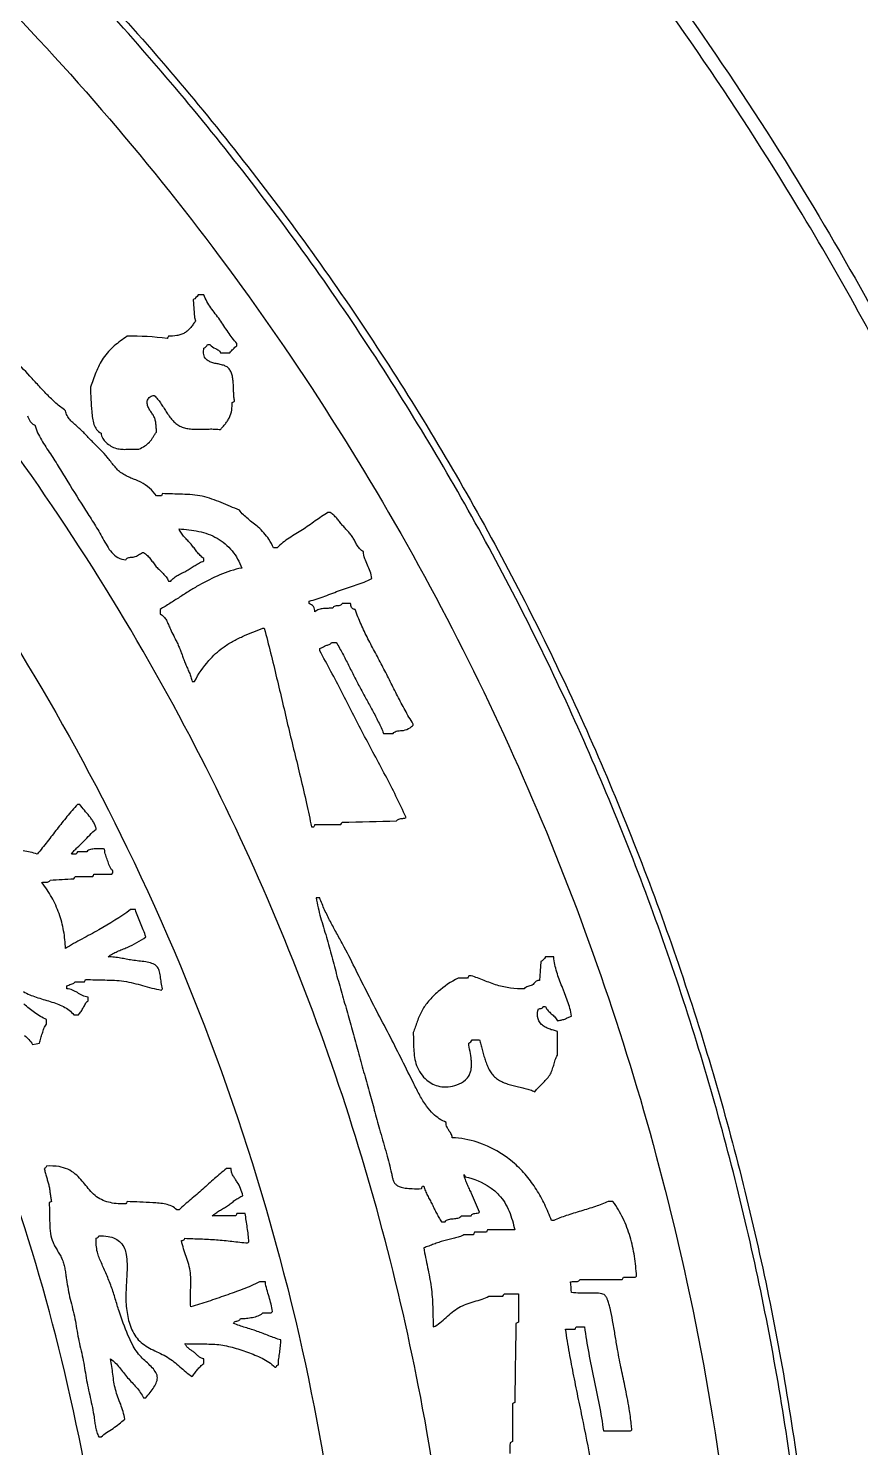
# Model space of a CAD drawing. Header units: millimetres. Extents: x 2100 to 2630, y 15240 to 16970.
# Drawn here: x 2305.1 to 2429.3, y 16164.5 to 16376.3 of the extents above; entities that cross this region are included whole.
import ezdxf

# ---------------------------------------------------------------- set-up
doc = ezdxf.new("R2010")
doc.units = ezdxf.units.MM

msp = doc.modelspace()

# ---------------------------------------------------------------- linework, layer by layer
for points in [[(2108.13, 16701.68), (2364.63, 16701.68), (2621.13, 16701.68), (2621.13, 16437.68), (2621.13, 16173.68), (2552.13, 16173.68), (2483.13, 16173.68, 0.014507), (2478.3, 16201.04, 0.014834), (2471.88, 16228.07, 0.028352), (2455.2, 16278.43, 0.021382), (2438.52, 16315.79, 0.020193), (2419.93, 16349.59, 0.029612), (2388.58, 16395.13, 0.026756), (2355.04, 16433.66, 0.021398), (2325.39, 16461.74, 0.029602), (2281.57, 16495.45, 0.02556), (2239.82, 16520.76, 0.020798), (2204.1, 16538.1, 0.029609), (2152.18, 16557.11, 0.023789), (2108.13, 16568.06), (2108.13, 16634.87), (2108.13, 16701.68)], [(2619.13, 16175.68), (2619.13, 16437.68), (2619.13, 16699.68), (2364.63, 16699.68), (2110.13, 16699.68), (2110.13, 16634.69), (2110.13, 16569.7, -0.014425), (2137.15, 16563.42, -0.014747), (2163.76, 16555.57, -0.028186), (2213.09, 16536.29, -0.021264), (2249.47, 16517.72, -0.020673), (2283.14, 16496.8, -0.03003), (2327.72, 16462.36, -0.025416), (2362.75, 16428.46, -0.021273), (2389.27, 16397.5, -0.029429), (2420.73, 16352.13, -0.025416), (2443.93, 16309.26, -0.021274), (2459.91, 16271.76, -0.029431), (2476.27, 16219.03, -0.023058), (2484.85, 16175.68), (2551.99, 16175.68), (2619.13, 16175.68)], [(2582.13, 16212.68), (2582.13, 16437.68), (2582.13, 16662.68), (2364.63, 16662.68), (2147.13, 16662.68), (2147.13, 16630.86), (2147.13, 16599.04, -0.029374), (2204.45, 16580.18, -0.029032), (2258.05, 16555.24, -0.013845), (2282.9, 16540.97, -0.020247), (2317.56, 16517.78, -0.030171), (2364.78, 16478.74, -0.01704), (2389.68, 16453.82, -0.020773), (2417.58, 16421.34, -0.030177), (2452.53, 16371.02, -0.017573), (2470.3, 16339.34, -0.020773), (2488.33, 16300.51, -0.030182), (2508.31, 16242.59, -0.014897), (2515.69, 16212.68), (2548.91, 16212.68), (2582.13, 16212.68)], [(2179.44, 16402.53, -0.052772), (2238.03, 16361.19, -0.051037), (2285.24, 16310.42, -0.048688), (2319.79, 16254.02, -0.056875), (2345.47, 16181.16, -0.051033), (2353.98, 16112.36, -0.049847), (2348.66, 16044.83, -0.052789)], [(2118.13, 15753.25), (2118.13, 15758.87), (2118.13, 15764.49, 0.006207), (2126.56, 15767.2, 0.037307), (2175.54, 15787.75, 0.039797), (2223.79, 15817.42, 0.042279), (2269.21, 15856.9, 0.038559), (2304.3, 15899.1, 0.042289), (2334.83, 15950.96, 0.038553), (2354.7, 16002.12, 0.03607), (2365.97, 16052.21, 0.039805), (2369.92, 16108.72, 0.043526), (2363.92, 16170.37, 0.036066), (2350.91, 16220.05, 0.037311), (2330.09, 16268.91, 0.041037), (2299.09, 16318.42, 0.037313), (2264.23, 16358.48, 0.038551), (2222.36, 16393.97, 0.038553)], [(2312.57, 16043.97, 0.054595), (2318.73, 16110.16, 0.052737), (2310.93, 16173.88, 0.048961), (2291.9, 16230.39, 0.048955), (2262.24, 16282.12, 0.057105), (2215.74, 16333.81, 0.051458), (2164.78, 16370.29, 0.039251), (2121.49, 16390.66, 0.001897)], [(2418.48, 16045.62, 0.02094), (2422.06, 16079.56, 0.020967), (2422.77, 16113.73, 0.02094), (2420.63, 16147.79, 0.020967), (2415.62, 16181.59, 0.020941), (2407.81, 16214.81, 0.020967), (2397.22, 16247.3, 0.02094), (2383.96, 16278.75, 0.020967), (2368.08, 16309.01, 0.02094), (2349.76, 16337.8, 0.020967), (2329.04, 16364.98, 0.020942), (2306.16, 16390.3, 0.020967)], [(2418.48, 16045.62, 0.02094), (2422.06, 16079.56, 0.020967), (2422.77, 16113.73, 0.02094), (2420.63, 16147.79, 0.020967), (2415.62, 16181.59, 0.020941), (2407.81, 16214.81, 0.020967), (2397.22, 16247.3, 0.02094), (2383.96, 16278.75, 0.020967), (2368.08, 16309.01, 0.02094), (2349.76, 16337.8, 0.020967), (2329.04, 16364.98, 0.020942), (2306.16, 16390.3, 0.020967)], [(2295.59, 16386.04, -0.035602), (2332.61, 16343.56, -0.036871), (2364.19, 16294.5, -0.035594), (2387.53, 16243.22, -0.0356), (2403.36, 16189.15, -0.041956), (2411.95, 16123.33, -0.036874), (2410.32, 16065, -0.038137), (2399.64, 16005.6, -0.038148)], [(2318.52, 16378.66, -0.020975), (2340.42, 16352.29, -0.020949), (2360.01, 16324.23, -0.020976), (2377.19, 16294.57, -0.020949), (2391.81, 16263.63, -0.020976), (2403.79, 16231.52, -0.020949), (2413.02, 16198.56, -0.020976), (2419.46, 16164.9, -0.020949), (2423.05, 16130.86, -0.020976), (2423.77, 16096.6, -0.020949), (2421.62, 16062.44, -0.020976), (2416.59, 16028.54, -0.020949)], [(2321.58, 16313.48, 0.018368), (2322.45, 16313.97, 0.068808), (2323.13, 16314.52, 0.037928), (2323.43, 16314.89, 0.009023), (2323.68, 16315.28, -0.004955), (2323.93, 16315.67, -0.036555), (2324.21, 16316.03, -0.006322), (2324.17, 16316.62, 0.016176), (2324.12, 16317.22, 0.027626), (2324.02, 16317.79, 0.054467), (2323.82, 16318.34, 0.044696), (2323.52, 16318.84, -0.01435), (2323.19, 16319.32, -0.046512), (2322.92, 16319.84, -0.094199), (2322.81, 16320.42), (2322.8, 16320.62, -0.110922), (2323.12, 16321.18, -0.084211), (2323.38, 16321.38, -0.046236), (2323.68, 16321.5), (2323.86, 16321.5, -0.036787), (2324.35, 16320.96, -0.016555), (2324.79, 16320.37, -0.009574), (2325.22, 16319.73, 0.00396), (2325.64, 16319.06, 0.010807), (2326.08, 16318.42, 0.025782), (2326.56, 16317.83, 0.035443), (2327.07, 16317.33, 0.055553), (2327.67, 16316.92, 0.055164), (2328.35, 16316.66, 0.033494), (2329.07, 16316.52, 0.024632), (2329.85, 16316.46, 0.010846), (2330.66, 16316.45, 0.004669), (2331.47, 16316.47, -0.00751), (2332.27, 16316.49, -0.013758), (2333, 16316.47, -0.033941), (2333.74, 16316.39, -0.005171), (2334.1, 16316.82, 0.011093), (2334.47, 16317.26, 0.018763), (2334.8, 16317.72, 0.036767), (2335.09, 16318.22, 0.073489), (2335.42, 16319.31, 0.041112), (2335.5, 16320.44), (2335.68, 16320.53), (2335.86, 16320.62, -0.039848), (2335.76, 16321.24, -0.009262), (2335.72, 16321.86, -0.003866), (2335.69, 16322.58, 0.010182), (2335.66, 16323.31, 0.017823), (2335.58, 16324.02, 0.037547), (2335.44, 16324.67, 0.054603), (2335.21, 16325.21, 0.097175), (2334.84, 16325.66, 0.086347), (2334.33, 16325.94, 0.023736), (2333.72, 16326.12, 0.013659), (2333.08, 16326.25, -0.034348), (2332.45, 16326.41, -0.051007), (2331.9, 16326.66, -0.118332), (2331.48, 16327.06, -0.128419), (2331.23, 16327.79, -0.055294), (2331.27, 16328.56, 0.186525), (2331.8, 16329.09), (2332.15, 16329.09, 0.074515), (2332.98, 16328.49, 0.009575), (2333.22, 16328.38, -0.040357), (2333.44, 16328.25, -0.079702), (2333.63, 16328.08, -0.104031), (2333.74, 16327.85), (2335.15, 16327.85, -0.11143), (2335.37, 16328.16, 0.011432), (2335.64, 16328.42, 0.011781), (2335.9, 16328.7, -0.111854), (2336.21, 16328.91), (2336.21, 16329.26, -0.035351), (2335.5, 16330.07, -0.014601), (2334.87, 16330.95, -0.005343), (2334.27, 16331.88, 0.012621), (2333.64, 16332.8, 0.011351), (2332.97, 16333.69, -0.011777), (2332.31, 16334.58, -0.024217), (2331.72, 16335.5, -0.048103), (2331.27, 16336.5), (2330.39, 16336.5, -0.144591), (2329.68, 16335.79), (2329.87, 16333.12), (2330.03, 16332.62, 0.00062), (2329.69, 16332.14, -0.019639), (2329.31, 16331.65, -0.029074), (2328.88, 16331.2, -0.054222), (2328.39, 16330.83, -0.052419), (2327.82, 16330.57, -0.044495), (2327.22, 16330.42, -0.034198), (2325.98, 16330.32), (2325.89, 16330.15), (2325.8, 16329.97, 0.042608), (2319.8, 16330.32, 0.032006), (2317.9, 16328.88, 0.029715), (2317.02, 16328.03, 0.034382), (2316.26, 16327.07, 0.034954), (2315.65, 16326.03, 0.018527), (2315.16, 16324.93, 0.011102), (2314.73, 16323.82, -0.005589), (2314.33, 16322.74, 0.002563), (2314.41, 16320.9, 0.009163), (2314.54, 16319.07, 0.012475), (2314.64, 16318.1, 0.045049), (2314.86, 16317.18, 0.078417), (2315.25, 16316.41, 0.12644), (2315.92, 16315.86, 0.116705), (2316.17, 16315.08, 0.06964), (2316.69, 16314.46, 0.116941), (2318.21, 16313.6, 0.055989), (2319.02, 16313.46, 0.02249), (2319.85, 16313.46, 0.002827), (2320.71, 16313.49, -0.029241), (2321.58, 16313.48)], [(2347.68, 16257.11), (2347.72, 16257.2), (2347.76, 16257.28, -0.000502), (2347.85, 16257.46), (2351.73, 16257.46, 0.001138), (2351.91, 16257.81, 0.000955), (2360.03, 16257.99, -0.21093), (2360.36, 16258.27, -0.040647), (2360.67, 16258.34, -0.006716), (2360.87, 16258.36, 0.020468), (2361.07, 16258.39, 0.035492), (2361.26, 16258.43, 0.072527), (2361.44, 16258.52, 0.009897), (2359.94, 16261.68, 0.00498), (2358.35, 16264.8, 0.002543), (2356.7, 16267.89, -0.002316), (2355.06, 16270.99, -0.002654), (2353.45, 16274.1, 0.000817), (2351.85, 16277.22, 0.002561), (2350.23, 16280.32, 0.006047), (2348.56, 16283.39), (2348.56, 16283.75, 0.050565), (2348.8, 16283.83, 0.019714), (2349.03, 16283.94, -0.001251), (2349.25, 16284.06, -0.038314), (2349.47, 16284.17, -0.03005), (2349.72, 16284.24, 0.03292), (2349.96, 16284.32, 0.078062), (2350.18, 16284.44, 0.127935), (2350.32, 16284.63), (2351.03, 16284.63, -0.011723), (2351.97, 16282.96, -0.004724), (2352.85, 16281.26, -0.001248), (2353.71, 16279.55, 0.005754), (2354.59, 16277.85, 0.005216), (2355.51, 16276.17, -0.004051), (2356.42, 16274.5, -0.008775), (2357.3, 16272.79, -0.017672), (2358.09, 16271.05), (2359.5, 16271.05, -0.137404), (2359.8, 16271.3, -0.064096), (2360.18, 16271.42, -0.028851), (2360.62, 16271.47, 0.027555), (2361.06, 16271.51, 0.111409), (2362.04, 16271.91, 0.038282), (2362.5, 16272.28), (2362.5, 16272.46, -0.014811), (2361.29, 16274.53, -0.006975), (2360.17, 16276.65, -0.002932), (2359.09, 16278.79, 0.004989), (2358, 16280.93, 0.004229), (2356.87, 16283.06, -0.006695), (2355.75, 16285.19, -0.012226), (2354.72, 16287.34, -0.023547), (2353.85, 16289.57, -0.052681), (2353.68, 16289.58, -0.091428), (2353.52, 16289.64, -0.131858), (2353.32, 16289.84, -0.072485), (2353.21, 16290.13, -0.020863), (2353.15, 16290.45), (2351.91, 16290.45, -0.2603), (2351.57, 16290.15, -0.028014), (2351.2, 16290.1, 0.02868), (2350.84, 16290.04, 0.2594), (2350.5, 16289.75, -0.011227), (2349.8, 16289.72, 0.02663), (2349.1, 16289.68, 0.049581), (2348.44, 16289.54, 0.092322), (2347.85, 16289.22, 0.164916), (2347.61, 16289.98, 0.150808), (2346.97, 16290.45), (2346.97, 16290.8, 0.023272), (2348.17, 16291.14, 0.010716), (2349.34, 16291.55, 0.004239), (2350.5, 16292, -0.008584), (2351.66, 16292.43, -0.008475), (2352.84, 16292.83, 0.004859), (2354.02, 16293.22, 0.011563), (2355.19, 16293.65, 0.024684), (2356.32, 16294.16, 0.072776), (2356.07, 16295.22, 0.011142), (2355.67, 16296.18, -0.017682), (2355.29, 16297.13, -0.081633), (2355.09, 16298.21, -0.104996), (2354.58, 16298.56, -0.052685), (2354.2, 16299.04, -0.023746), (2353.89, 16299.61, 0.022712), (2353.57, 16300.18, 0.030747), (2353.2, 16300.71, 0.014246), (2352.78, 16301.2, 0.005323), (2352.35, 16301.68, -0.012032), (2351.92, 16302.16, -0.010678), (2351.51, 16302.66, 0.012279), (2351.1, 16303.16, 0.02428), (2350.65, 16303.63, 0.044511), (2350.15, 16304.04), (2349.79, 16304.04, 0.011719), (2348.83, 16303.41, 0.003048), (2347.89, 16302.76, -0.001027), (2346.93, 16302.09, -0.009217), (2345.97, 16301.44, -0.006816), (2344.98, 16300.83, 0.010943), (2343.99, 16300.21, 0.020275), (2343.06, 16299.53, 0.037893), (2342.21, 16298.74), (2341.68, 16298.74, 0.048268), (2340.97, 16300.03, 0.060324), (2339.39, 16301.83, 0.017999), (2338.63, 16302.45, -0.006903), (2337.87, 16303.06, -0.020087), (2337.17, 16303.68, -0.049287), (2336.56, 16304.39, -0.011768), (2335.22, 16304.94, 0.005953), (2333.86, 16305.51, 0.013309), (2332.47, 16306.04, 0.031111), (2331.03, 16306.44, 0.030991), (2329.56, 16306.66, 0.01289), (2328.07, 16306.75, 0.00438), (2326.58, 16306.79, -0.01321), (2325.09, 16306.86), (2325, 16306.68), (2324.92, 16306.51), (2324.21, 16306.51, 0.055123), (2323.15, 16307.66, 0.060913), (2321.85, 16308.55, 0.023825), (2321.12, 16308.88, -0.002397), (2320.39, 16309.17, -0.015015), (2319.67, 16309.49, -0.043311), (2319, 16309.89, -0.04451), (2318.4, 16310.4, -0.020183), (2317.88, 16310.99, -0.01007), (2317.37, 16311.62, 0.010713), (2316.87, 16312.25, 0.025061), (2315.83, 16313.39, -0.004329), (2314.71, 16314.51, -0.005322), (2313.6, 16315.66, 0.020325), (2312.47, 16316.77, 0.004395), (2311.86, 16317.31, -0.031513), (2311.3, 16317.87, -0.057191), (2310.86, 16318.49, -0.092288), (2310.63, 16319.21, -0.026378), (2309.19, 16320.36, -0.01536), (2307.85, 16321.64, -0.009836), (2306.57, 16322.99, 0.00081), (2305.31, 16324.36, 0.004076), (2302.75, 16327.09, 0.000986)], [(2304.92, 16318.43, 0.006112), (2305.12, 16318, 0.041745), (2305.35, 16317.6, 0.072975), (2305.65, 16317.29, 0.101396), (2306.04, 16317.09, 0.043101), (2306.45, 16315.94, 0.024155), (2307.02, 16314.86, 0.015191), (2307.68, 16313.81, -0.001442), (2308.37, 16312.77, -0.00896), (2309.69, 16310.68, 0.000431), (2310.98, 16308.58, 0.004495), (2313.62, 16304.35, -0.00135), (2314.94, 16302.28, -0.011359), (2316.2, 16300.14, 0.002626), (2316.82, 16299.04, 0.049486), (2317.52, 16298.05, 0.085019), (2318.42, 16297.31, 0.11502), (2319.62, 16296.98, -0.180095), (2319.93, 16297.25, -0.044608), (2320.16, 16297.32, -0.02902), (2320.52, 16297.36, 0.042102), (2320.87, 16297.42, 0.054488), (2321.19, 16297.53, 0.021008), (2321.49, 16297.7, 0.002361), (2321.79, 16297.88, -0.032093), (2322.09, 16298.04), (2322.27, 16298.04, -0.063139), (2322.84, 16297.6, -0.033107), (2323.31, 16297.07, -0.011895), (2323.73, 16296.5, 0.025575), (2324.17, 16295.94, 0.025632), (2324.67, 16295.42, -0.010463), (2325.18, 16294.92, -0.028607), (2325.63, 16294.4, -0.069417), (2325.98, 16293.8), (2326.33, 16293.8, -0.066552), (2326.84, 16294.3, -0.032475), (2327.44, 16294.69, -0.015707), (2328.09, 16295.03, 0.015958), (2328.74, 16295.37, 0.018258), (2329.36, 16295.75, -0.005475), (2329.97, 16296.14, -0.018141), (2330.6, 16296.51, -0.039151), (2331.27, 16296.8), (2331.27, 16297.16, -0.053546), (2330.72, 16297.61, -0.02422), (2330.24, 16298.15, -0.009858), (2329.8, 16298.73, 0.018218), (2329.35, 16299.3, 0.017741), (2328.86, 16299.83, -0.012552), (2328.37, 16300.36, -0.029288), (2327.91, 16300.93, -0.054428), (2327.56, 16301.57, -0.015384), (2329.03, 16301.45, -0.025238), (2330.49, 16301.21, -0.031788), (2331.91, 16300.81, -0.044756), (2333.24, 16300.19, -0.088994), (2335.47, 16298.3, -0.091706), (2336.91, 16295.74, 0.024981), (2335.26, 16295.31, 0.023653), (2333.65, 16294.71, 0.028479), (2330.56, 16293.18, 0.010248), (2329.09, 16292.3, 0.002928), (2327.64, 16291.38, -0.000868), (2326.2, 16290.46, -0.008219), (2324.74, 16289.57), (2324.74, 16288.86, -0.103678), (2325.28, 16288.48, -0.056961), (2325.67, 16287.94, -0.030789), (2325.98, 16287.3, 0.005644), (2326.27, 16286.63, 0.016669), (2326.76, 16285.62, -0.001684), (2326.89, 16285.35, -0.002742), (2327.21, 16284.73, -0.013044), (2327.5, 16284.09, -0.013098), (2327.77, 16283.44, -0.003376), (2328.02, 16282.77, 0.00116), (2328.26, 16282.1, 0.010649), (2328.52, 16281.43, 0.008785), (2328.8, 16280.79, -0.008488), (2329.08, 16280.14, -0.017822), (2329.33, 16279.49, -0.033732), (2329.5, 16278.81), (2329.86, 16278.81, -0.054135), (2332.01, 16281.92, -0.05646), (2334.14, 16283.88, -0.031933), (2335.55, 16284.78, -0.019659), (2337.05, 16285.53, -0.014083), (2338.58, 16286.17, -0.002845), (2340.09, 16286.75), (2340.27, 16286.75, -0.005641), (2341.23, 16283.06, -0.00275), (2342.13, 16279.36, -0.001336), (2343.01, 16275.65, 0.001514), (2343.88, 16271.94, 0.001476), (2344.78, 16268.24, -0.001635), (2345.67, 16264.55, -0.003522), (2346.59, 16260.58, -0.005925), (2347.32, 16257.11), (2347.68, 16257.11)], [(2304.33, 16232.54, 0.037733), (2305.27, 16232.06, 0.017208), (2306.25, 16231.7, 0.009755), (2307.29, 16231.37, -0.005214), (2308.34, 16231.05, -0.012923), (2309.36, 16230.7, -0.030216), (2310.31, 16230.28, -0.041997), (2311.15, 16229.75, -0.062812), (2311.86, 16229.06), (2312.57, 16229.06, 0.007637), (2312.94, 16229.58, 0.024493), (2313.27, 16230.13, 0.002357), (2313.58, 16230.7, -0.049209), (2313.75, 16230.96, -0.054371), (2313.98, 16231.17), (2313.98, 16231.7, -0.09074), (2313.13, 16231.96, -0.012763), (2312.39, 16232.37, 0.022742), (2311.67, 16232.74, 0.10679), (2310.8, 16232.94), (2310.8, 16233.29, -0.140442), (2311.1, 16233.51, -0.018554), (2311.45, 16233.62, 0.032113), (2311.75, 16233.72, 0.181928), (2312.04, 16234), (2313.45, 16234, 0.001072), (2313.62, 16234.35, 0.013891), (2315.06, 16234.29, -0.001256), (2316.49, 16234.26, -0.008645), (2317.92, 16234.21, -0.024037), (2319.34, 16234.07, -0.023352), (2320.75, 16233.79, -0.005397), (2322.13, 16233.43, 0.003308), (2323.52, 16233.06, 0.021236), (2324.92, 16232.76), (2325, 16232.85), (2325.09, 16232.94, -0.048328), (2324.9, 16233.88, 0.005846), (2324.78, 16234.83, 0.014603), (2324.71, 16235.26, 0.03368), (2324.61, 16235.66, 0.04758), (2324.45, 16236.01, 0.070665), (2324.22, 16236.32, 0.064676), (2323.89, 16236.56, 0.049536), (2323.51, 16236.73, 0.038345), (2322.58, 16236.96, 0.020051), (2321.54, 16237.09, -0.013278), (2320.54, 16237.21, -0.018719), (2319.69, 16237.36, 0.005622), (2318.84, 16237.53, 0.023024), (2317.91, 16237.66, 0.029293), (2316.98, 16237.7, -0.044339), (2317.63, 16238.15, -0.023365), (2318.34, 16238.51, -0.012555), (2319.08, 16238.83, 0.007882), (2319.83, 16239.13, 0.052701), (2322.62, 16240.7, 0.017295), (2322.23, 16241.72, 0.001261), (2321.81, 16242.72, -0.006565), (2321.39, 16243.73, -0.022667), (2321.04, 16244.76), (2320.33, 16244.76, -0.028516), (2315.57, 16241.72, -0.006066), (2314.33, 16241.04, 0.002581), (2313.07, 16240.37, 0.006967), (2311.83, 16239.68, 0.015461), (2310.63, 16238.94, 0.031163), (2310.34, 16241.59, 0.043619), (2309.66, 16244.17, 0.043265), (2308.55, 16246.59, 0.030485), (2307.1, 16248.82, -0.092906), (2307.39, 16248.87, 0.017708), (2307.79, 16248.87, 0.042448), (2308.02, 16248.9, 0.244528), (2308.33, 16249.17, -0.010353), (2311.86, 16249.35), (2311.95, 16249.52), (2312.04, 16249.7), (2314.68, 16249.7), (2314.77, 16249.87), (2314.86, 16250.05), (2317.51, 16250.05), (2317.68, 16250.23), (2317.68, 16250.58, -0.070072), (2317.39, 16250.9, -0.045524), (2317.18, 16251.28, -0.026444), (2317.03, 16251.68, 0.004917), (2316.89, 16252.09, 0.004353), (2316.62, 16252.87, -0.082014), (2316.45, 16253.76, 0.088425), (2315.69, 16253.85, 0.002004), (2315.06, 16253.82, 0.001007), (2314.7, 16253.8, 0.039896), (2314.35, 16253.75, 0.073721), (2314.04, 16253.63, 0.121001), (2313.8, 16253.4), (2312.39, 16253.4), (2312.3, 16253.23), (2312.21, 16253.05), (2311.51, 16253.05, -0.021602), (2311.92, 16253.56, -0.021394), (2312.38, 16254.02, 0.007534), (2313.32, 16254.94, 0.007515), (2314.24, 16255.89, -0.042988), (2315.21, 16256.76, 0.053859), (2315.06, 16257.29, 0.037364), (2314.81, 16257.8, 0.026641), (2314.5, 16258.27, 0.009045), (2314.16, 16258.72, 0.001981), (2313.44, 16259.59, -0.005909), (2312.74, 16260.46), (2312.39, 16260.46, 0.012352), (2310.83, 16258.64, 0.004964), (2309.35, 16256.78, 0.000616), (2308.62, 16255.84, -0.001893), (2307.89, 16254.9, -0.007513), (2306.39, 16253.05, 0.021748), (2305.36, 16253.33, 0.021503), (2304.3, 16253.52, 0.011494)], [(2389.27, 16161.23, 0.003669), (2387.91, 16168.2, 0.001137), (2387.19, 16171.67, -0.002417), (2386.49, 16175.15, -0.004199), (2385.83, 16178.63, -0.007763), (2385.25, 16182.13), (2386.67, 16182.13, 0.000799), (2386.84, 16182.48), (2388.08, 16182.48, 0.016396), (2388.7, 16178.59, 0.003481), (2389.48, 16174.72, -0.002942), (2390.26, 16170.85, -0.015856), (2390.9, 16166.96), (2394.96, 16166.96, 0.000619), (2395.13, 16167.13, 0.01327), (2395.06, 16167.96, 0.013795), (2394.74, 16170.26, 0.008214), (2394.11, 16173.67, 0.003307), (2393.52, 16176.46, -0.008101), (2392.95, 16179.47, -0.002476), (2392.62, 16181.4, 0.00558), (2392.27, 16183.43, 0.010428), (2391.89, 16185.26, 0.012444), (2391.71, 16185.95, 0.02865), (2391.48, 16186.61, 0.037057), (2391.29, 16186.99, 0.116979), (2391, 16187.3, 0.091182), (2390.64, 16187.44, 0.041163), (2390.16, 16187.5, 0.012049), (2389.51, 16187.51, -0.002429), (2388.65, 16187.5, -0.018587), (2386.14, 16187.6, 0.012143), (2385.96, 16189.19, -0.092223), (2386.29, 16189.24, 0.014082), (2386.74, 16189.24, 0.046689), (2387.03, 16189.27, 0.227617), (2387.37, 16189.54), (2393.72, 16189.54), (2393.77, 16189.63), (2393.81, 16189.72, 0.000671), (2393.9, 16189.89), (2395.66, 16189.89), (2395.75, 16189.98), (2395.84, 16190.07, 0.023922), (2395.53, 16193.02, 0.032736), (2394.88, 16195.92, 0.039433), (2393.83, 16198.67, 0.050684), (2392.31, 16201.18), (2391.61, 16201.18, -0.0277), (2389.7, 16200.45, -0.005344), (2387.54, 16199.77, 0.005927), (2385.36, 16199.09, 0.028458), (2383.49, 16198.36), (2383.14, 16198.36, 0.024123), (2382.14, 16200.74, 0.029228), (2380.9, 16202.99, 0.032707), (2379.4, 16205.05, 0.038877), (2377.63, 16206.87, 0.102028), (2372.07, 16210.04, 0.069288), (2368.32, 16210.71, 0.12315), (2368.13, 16211.35, 0.012919), (2367.82, 16211.84, -0.026472), (2367.57, 16212.27, -0.149591), (2367.44, 16213, -0.091688), (2365.49, 16214.29, -0.042061), (2364.51, 16215.41, -0.036404), (2363.49, 16217.03, -0.00704), (2362.6, 16218.77, 0.000604), (2360.86, 16222.26, 0.002368), (2359.1, 16225.72, 0.000538), (2357.3, 16229.17, -0.002507), (2355.52, 16232.63, -0.002522), (2353.78, 16236.11, 0.009201), (2352, 16239.56, 0.003471), (2351.07, 16241.26, -0.00704), (2350.15, 16242.97, -0.012385), (2349.29, 16244.72, -0.022379), (2348.56, 16246.52), (2348.03, 16246.52, 0.020007), (2348.32, 16245.05, 0.010089), (2348.69, 16243.59, 0.005834), (2349.12, 16242.12, -0.002819), (2349.56, 16240.66, -0.004918), (2350.36, 16237.75, 0.000435), (2351.13, 16234.84, 0.002321), (2351.96, 16231.9, -0.000939), (2352.8, 16228.98, -0.001619), (2353.58, 16226.11, 0.001198), (2354.37, 16223.2, 0.001262), (2355.22, 16220.19, -0.001222), (2356.05, 16217.26, -0.00108), (2356.8, 16214.51, 0.002015), (2357.59, 16211.61, 0.000819), (2358.52, 16208.34, -0.005292), (2358.91, 16206.89, -0.010722), (2359.26, 16205.42, -0.001923), (2359.33, 16205.12, 0.005362), (2359.39, 16204.85, 0.026301), (2359.53, 16204.36, 0.073878), (2359.74, 16203.94, 0.08466), (2360.08, 16203.62, 0.072587), (2360.54, 16203.38, 0.045837), (2361.33, 16203.2, 0.026918), (2362.36, 16203.12, 0.013449), (2363.73, 16203.12, -0.000699), (2363.82, 16203.3), (2363.86, 16203.39), (2363.91, 16203.48), (2364.08, 16203.48, 0.031123), (2364.33, 16202.77, 0.01646), (2364.64, 16202.1, 0.00902), (2364.98, 16201.44, -0.005498), (2365.33, 16200.78, -0.006303), (2365.66, 16200.11, 0.005117), (2365.99, 16199.45, 0.011004), (2366.34, 16198.8, 0.023249), (2366.73, 16198.18), (2367.26, 16198.18, -0.099702), (2367.5, 16198.4, -0.064495), (2367.8, 16198.52, -0.03818), (2368.14, 16198.59, -0.00714), (2368.49, 16198.62, 0.007225), (2368.85, 16198.66, 0.03827), (2369.19, 16198.73, 0.064585), (2369.49, 16198.85, 0.099653), (2369.73, 16199.07), (2371.14, 16199.07, -0.21979), (2371.44, 16199.35, -0.039531), (2371.7, 16199.41, -0.001662), (2372.07, 16199.47, 0.12217), (2372.38, 16199.59, -0.00179), (2371.81, 16201, 0.009808), (2371.22, 16202.4, 0.006354), (2370.89, 16203.08, -0.010875), (2370.57, 16203.77, -0.019922), (2370.29, 16204.48, -0.036961), (2370.1, 16205.21), (2370.26, 16204.89, -0.094903), (2373.98, 16203.31, -0.058853), (2375.31, 16202.17, -0.050719), (2376.17, 16201.03, -0.036724), (2376.82, 16199.75, -0.028707), (2377.31, 16198.37, -0.016428), (2377.67, 16196.95), (2373.61, 16196.95), (2373.52, 16196.77), (2373.43, 16196.6), (2371.67, 16196.6, 0.000682), (2371.58, 16196.42), (2371.49, 16196.24), (2370.08, 16196.24, -0.051809), (2369.39, 16195.93, -0.018135), (2368.65, 16195.72, -0.00785), (2367.87, 16195.54, 0.015491), (2367.08, 16195.35, 0.018336), (2366.33, 16195.1, 0.004321), (2365.59, 16194.83, -0.003485), (2364.84, 16194.55, -0.016776), (2364.08, 16194.3, 0.010923), (2364.35, 16192.83, 0.000883), (2364.65, 16191.37, -0.004095), (2364.95, 16189.91, -0.014162), (2365.18, 16188.44, -0.015034), (2365.34, 16186.95, -0.008361), (2365.42, 16185.47, -0.005108), (2365.46, 16183.97, 0.001437), (2365.5, 16182.48, 0.057189), (2366.5, 16183.11, 0.013214), (2367.41, 16183.87, -0.005246), (2368.33, 16184.67, -0.045105), (2369.32, 16185.37, -0.046107), (2370.43, 16185.88, -0.010906), (2371.59, 16186.26, 0.00619), (2372.79, 16186.64, 0.042659), (2373.79, 16187.07), (2375.9, 16187.07, -0.000805), (2376.08, 16187.42), (2378.2, 16187.42), (2378.2, 16183.19), (2378.02, 16183.1), (2377.84, 16183.01, 0.000651), (2377.67, 16171.19, -0.000607), (2377.32, 16171.01), (2377.32, 16165.37), (2376.96, 16165.19, 0.016172), (2376.93, 16163.58, -0.00131)], [(2380.67, 16217.59, -0.047644), (2381.19, 16218.23, -0.005705), (2381.79, 16218.81, 0.011051), (2382.37, 16219.4, 0.052386), (2382.88, 16220.06, 0.053189), (2383.24, 16220.8, 0.013839), (2383.49, 16221.57, -0.003624), (2383.72, 16222.33, -0.047858), (2384.02, 16223.06), (2384.02, 16226.59, -0.003265), (2383.43, 16226.75, -0.022444), (2382.8, 16226.95, -0.031127), (2382.2, 16227.22, -0.069563), (2381.67, 16227.6, -0.179793), (2381.08, 16228.82, -0.101787), (2381.2, 16229.94, -0.060304), (2381.4, 16229.98, 0.045184), (2381.62, 16230.02, 0.092567), (2381.8, 16230.1, 0.128458), (2381.87, 16230.19, 0.060115), (2381.9, 16230.29), (2382.26, 16230.29, 0.104048), (2382.65, 16229.66, 0.020639), (2383.12, 16229.22, -0.016423), (2383.63, 16228.75, -0.094994), (2384.02, 16228.18, 0.008477), (2384.57, 16228.27, 0.04398), (2385.12, 16228.43, 0.0219), (2385.37, 16228.54, 0.001342), (2385.62, 16228.66, -0.009225), (2385.87, 16228.78, -0.028084), (2386.14, 16228.88, 0.026602), (2385.89, 16230.01, 0.018609), (2385.55, 16231.12, 0.008315), (2385.15, 16232.2, 0.002155), (2384.94, 16232.74, -0.000547), (2384.72, 16233.28, -0.005158), (2384.3, 16234.36, -0.016085), (2383.94, 16235.45, -0.021959), (2383.65, 16236.56, -0.032184), (2383.49, 16237.7), (2382.26, 16237.7, -0.144992), (2381.55, 16237), (2381.46, 16235.58), (2381.37, 16234.17, 0.05457), (2381.19, 16234.19, 0.10425), (2381.01, 16234.15, 0.078837), (2380.74, 16233.97, 0.029729), (2380.51, 16233.72, -0.07834), (2380.25, 16233.5, -0.082113), (2379.94, 16233.37, 0.008638), (2379.61, 16233.28, 0.056321), (2379.31, 16233.16, 0.145594), (2379.08, 16232.94, -0.033857), (2377.03, 16233.05, -0.043008), (2375.02, 16233.48, -0.017689), (2374.05, 16233.82, -0.002159), (2373.08, 16234.19, 0.005165), (2372.12, 16234.56, 0.020914), (2371.14, 16234.88), (2370.79, 16234.88), (2370.7, 16234.7), (2370.61, 16234.53), (2369.2, 16234.53, 0.059673), (2366.22, 16232.52, 0.036192), (2364.79, 16231.08, 0.051794), (2363.84, 16229.72, 0.027769), (2363.44, 16228.91, 0.011109), (2363.11, 16228.06, 0.002674), (2362.82, 16227.23, -0.015298), (2362.5, 16226.41, -0.015815), (2362.55, 16225.18, 0.010504), (2362.59, 16223.93, 0.021818), (2362.71, 16222.7, 0.051522), (2363.01, 16221.5, 0.130367), (2364.53, 16219.31, 0.129848), (2366.47, 16218.38, 0.071279), (2367.75, 16218.32, 0.058769), (2369.01, 16218.6, 0.097231), (2370.31, 16219.35, 0.086642), (2370.85, 16220.02, 0.058433), (2371.07, 16220.55, 0.040008), (2371.18, 16221.1, 0.032872), (2371.21, 16221.71, 0.018621), (2371.17, 16222.33, 0.024621), (2370.99, 16223.61, -0.013304), (2370.79, 16224.82, 0.187694), (2371.32, 16225.35), (2372.38, 16225.35, -0.014953), (2372.6, 16224.64, -0.002169), (2372.81, 16223.88, 0.001035), (2373.02, 16223.1, 0.012426), (2373.25, 16222.32, 0.016203), (2373.53, 16221.57, 0.029761), (2373.86, 16220.86, 0.036392), (2374.26, 16220.24, 0.052946), (2374.77, 16219.69, 0.051688), (2375.4, 16219.26, 0.031887), (2376.08, 16218.93, 0.023599), (2376.84, 16218.67, 0.010491), (2377.64, 16218.46, 0.004543), (2378.45, 16218.27, -0.007276), (2379.24, 16218.07, -0.013283), (2379.96, 16217.86, -0.032398), (2380.67, 16217.59)], [(2304.51, 16225.98, -0.030591), (2305.15, 16225.36, -0.051334), (2305.69, 16224.65), (2306.22, 16224.73), (2306.74, 16224.82, -0.048313), (2306.93, 16225.57, 0.012637), (2307.16, 16226.3, 0.00612), (2307.27, 16226.68, -0.026903), (2307.39, 16227.04, -0.04811), (2307.56, 16227.37, -0.085688), (2307.8, 16227.65), (2307.8, 16228.35, -0.051353), (2305.99, 16229.39, -0.017742), (2305.19, 16230.01, -0.004785), (2304.41, 16230.68, -0.007868)], [(2315.92, 16166.07, -0.043891), (2316.75, 16166.71, 0.010373), (2317.71, 16167.34, 0.020118), (2318.6, 16168.01, 0.005876), (2319.45, 16168.72, 0.043728), (2319.21, 16169.84, 0.015534), (2318.85, 16170.93, 0.001667), (2318.44, 16172.01, -0.025723), (2318.08, 16173.12, -0.027318), (2317.84, 16174.26, -0.007001), (2317.68, 16175.42, 0.00247), (2317.54, 16176.57, 0.023079), (2317.33, 16177.72, -0.049525), (2318.05, 16177.12, -0.020947), (2318.67, 16176.42, -0.009416), (2319.27, 16175.66, 0.013248), (2319.89, 16174.9, 0.013269), (2320.54, 16174.17, -0.009871), (2321.19, 16173.46, -0.022623), (2321.78, 16172.71, -0.046031), (2322.27, 16171.9), (2322.62, 16171.9, -0.008982), (2323.24, 16172.7, 0.024819), (2323.82, 16173.51, 0.051293), (2324.22, 16174.31, 0.059835), (2324.32, 16174.69, 0.067283), (2324.32, 16175.09, 0.065729), (2324.21, 16175.48, 0.053803), (2324.01, 16175.83, 0.039252), (2323.41, 16176.56, 0.016345), (2322.65, 16177.28, -0.021802), (2321.9, 16178.01, -0.069148), (2320.59, 16179.87, -0.018666), (2319.94, 16181.25, -0.023085), (2318.61, 16184.84, -0.004251), (2318.33, 16185.75, 0.001269), (2318.05, 16186.67, 0.010778), (2317.45, 16188.5, 0.01239), (2316.72, 16190.32, 0.003324), (2316.34, 16191.19, -0.000949), (2315.97, 16192.03, -0.008809), (2315.63, 16192.83, -0.035619), (2315.37, 16193.65, -0.043643), (2315.21, 16194.68, -0.034168), (2315.21, 16195.71, 0.242475), (2315.57, 16196.07, -0.045813), (2316.96, 16195.99, -0.076793), (2318.06, 16195.65, -0.18118), (2319.41, 16194.21, -0.059658), (2319.67, 16193.29, -0.035083), (2319.8, 16191.91, -0.01821), (2319.78, 16190.61, -0.002011), (2319.71, 16189.31, 0.009855), (2319.63, 16187.14, 0.043114), (2319.8, 16184.63, 0.024202), (2320.04, 16183.46, 0.033857), (2320.42, 16182.31, 0.042876), (2320.95, 16181.27, 0.061463), (2321.69, 16180.35, 0.057065), (2322.64, 16179.63, 0.019679), (2323.69, 16179.05, 0.00516), (2324.78, 16178.52, -0.027429), (2325.85, 16177.95, -0.031443), (2326.8, 16177.28, -0.009373), (2327.69, 16176.54, 0.003102), (2328.57, 16175.78, 0.02499), (2329.5, 16175.07, 0.00361), (2329.9, 16175.6, -0.015361), (2330.32, 16176.13, -0.025477), (2330.76, 16176.6, -0.046686), (2331.27, 16177.01), (2331.27, 16177.72, -0.092778), (2330.83, 16177.85, -0.05665), (2330.46, 16178.1, -0.022421), (2330.12, 16178.41, 0.028128), (2329.77, 16178.72, 0.027338), (2329.39, 16179, -0.024502), (2329, 16179.27, -0.05599), (2328.67, 16179.6, -0.094041), (2328.45, 16180.01, 0.022999), (2329.63, 16179.94, 0.004692), (2330.82, 16179.94, -0.003473), (2332.01, 16179.93, -0.021221), (2333.21, 16179.87, -0.038781), (2335.51, 16179.44, -0.014042), (2336.64, 16179.11, -0.006877), (2337.77, 16178.72, -0.008537), (2338.89, 16178.29, -0.02252), (2339.98, 16177.8, -0.031043), (2340.97, 16177.22, -0.049793), (2341.85, 16176.48), (2342.03, 16176.48, -0.243945), (2342.38, 16176.84, -0.032662), (2342.45, 16177.76, -0.00516), (2342.58, 16178.68, 0.010154), (2342.7, 16179.61, 0.036694), (2342.74, 16180.54, -0.017254), (2341.85, 16180.83, -0.006829), (2340.97, 16181.16, -0.001304), (2340.1, 16181.5, 0.009568), (2339.23, 16181.82, 0.009706), (2338.35, 16182.12, -0.000479), (2337.45, 16182.39, -0.005518), (2336.56, 16182.68, -0.015588), (2335.68, 16183.01, -0.256959), (2335.95, 16183.3, -0.024676), (2336.21, 16183.36, 0.024662), (2336.46, 16183.43, 0.256905), (2336.74, 16183.72, 0.013907), (2337.63, 16183.78, 0.022896), (2338.51, 16183.91, 0.039045), (2339.38, 16184.14, 0.054518), (2339.76, 16184.33, 0.062073), (2340.09, 16184.6), (2341.32, 16184.6), (2341.41, 16184.69), (2341.5, 16184.78, 0.03915), (2341.3, 16185.89, 0.00959), (2340.99, 16186.98, -0.005305), (2340.67, 16188.07, -0.034701), (2340.44, 16189.19), (2339.56, 16189.19, -0.02813), (2337.07, 16188.1, -0.005323), (2334.51, 16187.18, -0.002261), (2331.93, 16186.29, -0.01198), (2329.33, 16185.48, -0.037187), (2329.25, 16186.74, -0.006178), (2329.29, 16188.01, 0.006114), (2329.32, 16189.29, 0.035457), (2329.25, 16190.56, 0.037397), (2329.01, 16191.78, 0.011978), (2328.64, 16192.97, -0.001157), (2328.25, 16194.15, -0.026275), (2327.92, 16195.36, 0.003417), (2328.2, 16195.44, 0.283352), (2328.44, 16195.71, 0.000801), (2330.79, 16195.62, -0.007794), (2333.13, 16195.5, -0.007068), (2335.46, 16195.27, 0.002257), (2337.8, 16195.01), (2337.88, 16195.1), (2337.97, 16195.18, 0.022552), (2337.9, 16196.25, 0.008892), (2337.75, 16197.31, 0.00197), (2337.59, 16198.36, -0.011803), (2337.44, 16199.42), (2336.21, 16199.42), (2336.12, 16199.24), (2336.03, 16199.07), (2332.5, 16199.07, -0.033247), (2333.04, 16199.48, -0.012075), (2333.61, 16199.84, -0.002569), (2334.2, 16200.19, 0.01659), (2334.79, 16200.56, 0.015573), (2335.35, 16200.96, -0.007765), (2335.9, 16201.38, -0.019867), (2336.47, 16201.76, -0.042087), (2337.09, 16202.06, 0.088836), (2336.23, 16204.11, 0.01113), (2335.92, 16204.58, -0.028078), (2335.62, 16205.05, -0.052531), (2335.4, 16205.57, -0.077384), (2335.33, 16206.12), (2334.62, 16206.12, 0.011188), (2332.85, 16204.61, 0.001307), (2331.98, 16203.82, -0.004294), (2331.09, 16203.03, -0.004322), (2330.2, 16202.26, 0.00127), (2329.3, 16201.5, 0.011054), (2327.56, 16199.95), (2327.21, 16199.95, 0.089162), (2326.46, 16200.49, 0.055946), (2325.58, 16200.8, 0.035336), (2324.61, 16200.95, 0.007725), (2323.63, 16201.02, 0.004753), (2319.8, 16201.18), (2319.71, 16201.01), (2319.62, 16200.83, -0.023683), (2318.45, 16200.86, -0.03567), (2317.31, 16201.03, -0.044674), (2316.24, 16201.36, -0.06001), (2315.26, 16201.92, -0.052218), (2314.4, 16202.7, -0.011214), (2313.65, 16203.59, 0.004264), (2312.9, 16204.48, 0.044377), (2312.08, 16205.3, 0.134267), (2309.66, 16206.4, 0.060164), (2307.8, 16206.48, -0.242441), (2307.45, 16206.12, 0.024724), (2307.59, 16205.51, 0.008142), (2307.76, 16204.9, -0.000352), (2307.95, 16204.3, -0.017211), (2308.11, 16203.69, -0.018208), (2308.23, 16203.06, -0.005539), (2308.32, 16202.44, 0.000542), (2308.41, 16201.81, 0.013172), (2308.51, 16201.18), (2308.33, 16201.09), (2308.16, 16201.01, -0.027334), (2308.24, 16199.49, 0.00788), (2308.26, 16197.96, 0.026013), (2308.38, 16196.44, 0.065567), (2308.75, 16195.08, 0.031844), (2309.07, 16194.44, 0.005422), (2309.44, 16193.82, -0.007015), (2309.81, 16193.18, -0.031862), (2310.13, 16192.52, -0.034058), (2310.37, 16191.81, -0.018014), (2310.53, 16191.08, -0.011277), (2310.65, 16190.32, 0.002), (2310.76, 16189.56, 0.022102), (2311.32, 16186.63, 0.000591), (2311.68, 16185.18, -0.00928), (2312.02, 16183.71, -0.006716), (2312.28, 16182.23, 0.006046), (2312.53, 16180.75, 0.006596), (2312.86, 16179.29, -0.005365), (2313.2, 16177.82, -0.007971), (2313.46, 16176.35, 0.001491), (2313.7, 16174.87, 0.008913), (2313.99, 16173.4, 0.000415), (2314.31, 16171.94, -0.003833), (2314.62, 16170.46, -0.012216), (2314.88, 16168.99, -0.002766), (2314.99, 16168.24, 0.014597), (2315.11, 16167.5, 0.023895), (2315.29, 16166.77, 0.040498), (2315.57, 16166.07), (2315.92, 16166.07)]]:
    msp.add_lwpolyline(points, format="xyb")

doc.saveas('drawing.dxf')
